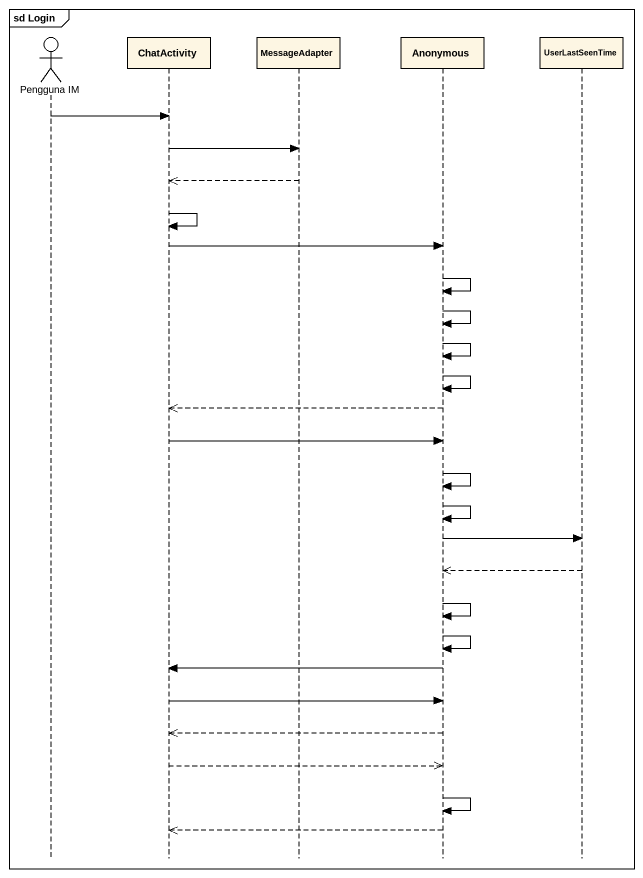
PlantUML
@startuml
mainframe sd Login
hide footbox
actor "Pengguna IM" as Pengguna_IM
participant ChatActivity
participant MessageAdapter
participant Anonymous
participant UserLastSeenTime

Pengguna_IM -> ChatActivity
ChatActivity -> MessageAdapter
MessageAdapter -->> ChatActivity
ChatActivity -> ChatActivity
ChatActivity -> Anonymous
Anonymous -> Anonymous
Anonymous -> Anonymous
Anonymous -> Anonymous
Anonymous -> Anonymous
Anonymous -->> ChatActivity
ChatActivity -> Anonymous
Anonymous -> Anonymous
Anonymous -> Anonymous
Anonymous -> UserLastSeenTime
UserLastSeenTime -->> Anonymous
Anonymous -> Anonymous
Anonymous -> Anonymous
Anonymous -> ChatActivity
ChatActivity -> Anonymous
Anonymous -->> ChatActivity
ChatActivity -->> Anonymous
Anonymous -> Anonymous
Anonymous -->> ChatActivity
@enduml
